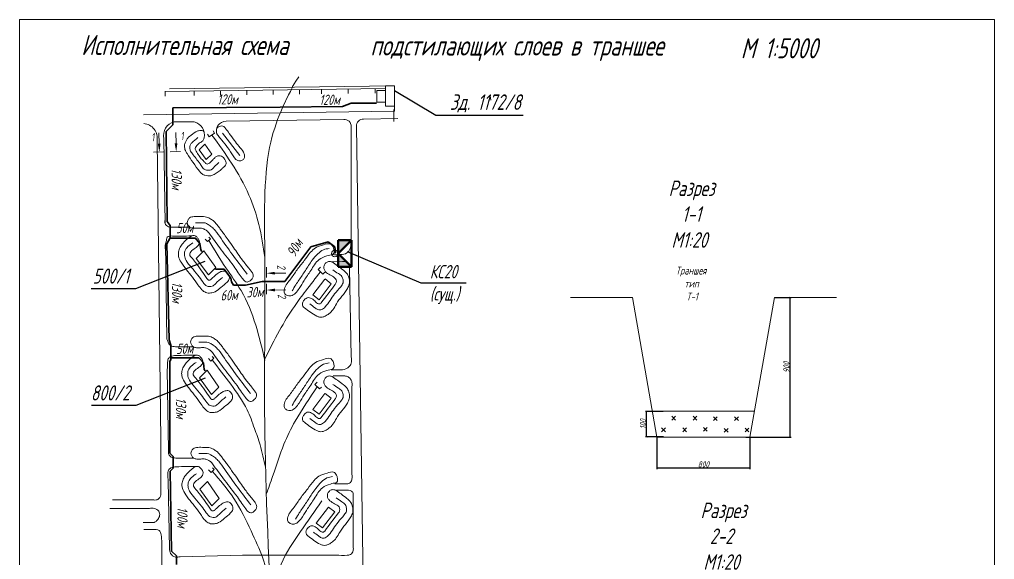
# Model space of a CAD drawing. Header units: millimetres. Extents: x 10081 to 14674, y 790 to 10644.
# Drawn here: x 13117 to 14086, y 5812 to 6348 of the extents above; entities that cross this region are included whole.
import ezdxf
from ezdxf import colors
from ezdxf.entities.mleader import LeaderData, LeaderLine
from ezdxf.enums import TextEntityAlignment as Align
from ezdxf.math import Vec2, Vec3

# ---------------------------------------------------------------- set-up
doc = ezdxf.new("R2010")
doc.units = ezdxf.units.MM
doc.layers.get('Defpoints').update_dxf_attribs({"color": 33})
for name, color, linetype, lineweight in [('Линия выноска', 137, 'Continuous', 20), ('Линия связи (Вновь)', 3, 'Continuous', 60), ('Размерная', 4, 'Continuous', 25), ('Рамка толстая', 7, 'Continuous', 60), ('Строительный', 251, 'Continuous', 13), ('ТаБлица', 253, 'Continuous', 25), ('текст', 7, 'Continuous', 25), ('Щиты пульты (Вновь)', 5, 'Continuous', 50), ('Элемент эл. схем', 7, 'Continuous', 35)]:
    doc.layers.add(name, color=color, linetype=linetype, lineweight=lineweight)
doc.layers.add('Текст.', color=51, linetype='Continuous')
doc.styles.add('Simplex', font='simplex.shx', dxfattribs={"width": 0.7, "oblique": 15})
doc.dimstyles.new('Simplex', dxfattribs={"dimtxt": 2.5, "dimasz": 2.5, "dimexe": 1.25, "dimexo": 0.625, "dimtad": 1, "dimtxsty": 'Simplex', "dimcen": 2.5, "dimclrt": 2, "dimadec": 0, "dimazin": 0, "dimtfac": 1, "dimtmove": 0, "dimatfit": 3, "dimfxl": 1, "dimarcsym": 0})

# ---------------------------------------------------------------- blocks, each defined once
blk = doc.blocks.new('_ArchTick')
at = {"color": 0, "linetype": 'ByBlock', "const_width": 0.15}
blk.add_lwpolyline([(-0.5, -0.5), (0.5, 0.5)], dxfattribs=at)
blk = doc.blocks.new('*D75')
at = {"layer": 'Defpoints', "color": 0, "lineweight": 40, "transparency": 16777216}
for p in [(13867.47, 6072.44), (13882.87, 6072.44), (13838.34, 5933.71)]:
    blk.add_point(p, dxfattribs=at)
at = {"layer": 'Размерная', "color": 0, "lineweight": -2, "transparency": 16777216}
for p, q in [((13868.09, 6072.44), (13884.12, 6072.44)), ((13882.87, 5933.71), (13882.87, 6072.44)), ((13838.96, 5933.71), (13884.12, 5933.71))]:
    blk.add_line(p, q, dxfattribs=at)
at = {"layer": 'Размерная', "color": 0, "lineweight": -2, "transparency": 16777216, "xscale": 1.5, "yscale": 1.5, "zscale": 1.5}
for p, rotation in [((13882.87, 6072.44), 90), ((13882.87, 5933.71), 270)]:
    blk.add_blockref('_ArchTick', p, dxfattribs=dict(at, rotation=rotation))
at = {"layer": 'Размерная', "color": 2, "lineweight": 20, "transparency": 16777216, "insert": (13879.24, 6003.08), "char_height": 2, "attachment_point": 5, "rotation": 90, "style": 'Simplex'}
blk.add_mtext('{\\H3x;\\C256;900}', dxfattribs=at)
blk = doc.blocks.new('*D76')
at = {"layer": 'Defpoints', "color": 0, "lineweight": 40, "transparency": 16777216}
for p in [(13750.63, 5933.84), (13843.03, 5933.84), (13843.03, 5903.09)]:
    blk.add_point(p, dxfattribs=at)
at = {"layer": 'Размерная', "color": 0, "lineweight": -2, "transparency": 16777216}
for p, q in [((13750.63, 5933.22), (13750.63, 5901.84)), ((13843.03, 5933.22), (13843.03, 5901.84)), ((13750.63, 5903.09), (13843.03, 5903.09))]:
    blk.add_line(p, q, dxfattribs=at)
at = {"layer": 'Размерная', "color": 0, "lineweight": -2, "transparency": 16777216, "xscale": 1.5, "yscale": 1.5, "zscale": 1.5, "rotation": 180}
blk.add_blockref('_ArchTick', (13750.63, 5903.09), dxfattribs=at)
at = {"layer": 'Размерная', "color": 0, "lineweight": -2, "transparency": 16777216, "xscale": 1.5, "yscale": 1.5, "zscale": 1.5}
blk.add_blockref('_ArchTick', (13843.03, 5903.09), dxfattribs=at)
at = {"layer": 'Размерная', "color": 2, "lineweight": 20, "transparency": 16777216, "insert": (13796.83, 5906.72), "char_height": 2, "attachment_point": 5, "style": 'Simplex'}
blk.add_mtext('{\\H3x;\\C256;800}', dxfattribs=at)
blk = doc.blocks.new('*D116')
at = {"layer": 'Defpoints', "color": 0, "lineweight": 40, "transparency": 16777216}
for p in [(13740.38, 5959.32), (13757.39, 5959.32), (13757.82, 5934.01)]:
    blk.add_point(p, dxfattribs=at)
at = {"layer": 'Размерная', "color": 0, "lineweight": -2, "transparency": 16777216}
for p, q in [((13756.77, 5959.32), (13739.13, 5959.32)), ((13740.38, 5934.01), (13740.38, 5959.32)), ((13757.2, 5934.01), (13739.13, 5934.01))]:
    blk.add_line(p, q, dxfattribs=at)
at = {"layer": 'Размерная', "color": 0, "lineweight": -2, "transparency": 16777216, "xscale": 1.5, "yscale": 1.5, "zscale": 1.5}
for p, rotation in [((13740.38, 5959.32), 90), ((13740.38, 5934.01), 270)]:
    blk.add_blockref('_ArchTick', p, dxfattribs=dict(at, rotation=rotation))
at = {"layer": 'Размерная', "color": 2, "lineweight": 20, "transparency": 16777216, "insert": (13736.75, 5946.67), "char_height": 2, "attachment_point": 5, "rotation": 90, "style": 'Simplex'}
blk.add_mtext('{\\H3x;\\C256;100}', dxfattribs=at)
blk = doc.blocks.new('_None')
blk = doc.blocks.new('A$C4BB167BF')
at = {"layer": 'Щиты пульты (Вновь)', "true_color": 0xc7c8ca}
h = blk.add_hatch(color=9, dxfattribs=at)
h.paths.add_polyline_path([(0, 3), (0, 0), (3, 3)])
h.paths.add_polyline_path([(6, 3), (3, 3), (6, 0)])
at = {"layer": 'Щиты пульты (Вновь)', "color": 252, "true_color": 0x939598}
for p, q in [((0, 3), (0, 0)), ((6, 3), (0, 3)), ((0, 0), (3, 3)), ((3, 3), (6, 0)), ((6, 0), (6, 3)), ((0, 0), (6, 0))]:
    blk.add_line(p, q, dxfattribs=at)

msp = doc.modelspace()

# ---------------------------------------------------------------- linework, layer by layer
at = {"color": 18, "lineweight": 20, "true_color": 0x000000}
for points in [[(13472.21675, 6278.02107), (13481.06144, 6278.02107), (13481.06144, 6266.35047), (13472.21675, 6266.35047)], [(13481.04324, 6282.62942), (13489.93205, 6282.62942), (13489.93205, 6262.26946), (13481.04324, 6262.26946)]]:
    msp.add_lwpolyline(points, close=True, dxfattribs=at)
at = {"layer": 'Линия связи (Вновь)', "color": 18, "lineweight": 35, "true_color": 0x000000}
for p, q in [((13269.83508, 6260.59202), (13376.37733, 6261.50984)), ((13269.84053, 6243.8181), (13269.83508, 6260.59202)), ((13376.37733, 6261.50984), (13438.39978, 6262.07523)), ((13438.39978, 6262.07523), (13446.99213, 6265.41284)), ((13446.99213, 6265.41284), (13472.13155, 6265.37896)), ((13263.19807, 6237.36445), (13269.84053, 6243.8181)), ((13264.17915, 6147.90565), (13263.19807, 6237.36445)), ((13266.8702, 6143.7892), (13264.17915, 6147.90565)), ((13266.8702, 6131.71193), (13266.8702, 6143.7892)), ((13263.5673, 6125.64437), (13266.8702, 6131.71193)), ((13265.9022, 6030.36576), (13263.5673, 6125.64437)), ((13267.68757, 6025.12051), (13265.9022, 6030.36576)), ((13267.60636, 6010.56949), (13267.68757, 6025.12051)), ((13266.73902, 6009.03577), (13267.60636, 6010.56949)), ((13266.73902, 5917.94408), (13266.73902, 6009.03577)), ((13270.12392, 5914.52007), (13266.73902, 5917.94408)), ((13270.12392, 5903.0028), (13270.12392, 5914.52007)), ((13266.98297, 5899.90594), (13270.12392, 5903.0028)), ((13268.25309, 5820.5973), (13266.98297, 5899.90594)), ((13273.46372, 5815.72426), (13268.25309, 5820.5973)), ((13273.46372, 5807.36221), (13273.46372, 5815.72426))]:
    msp.add_line(p, q, dxfattribs=at)
at = {"layer": 'Рамка толстая', "color": 18, "lineweight": 20, "true_color": 0x000000}
for p, q in [((13117.35056, 6348.47419), (14085.97556, 6348.47419)), ((13117.35056, 6348.47419), (13117.35056, 5015.34919)), ((14085.97556, 6348.47419), (14085.97556, 5015.34919))]:
    msp.add_line(p, q, dxfattribs=at)
at = {"layer": 'Строительный', "color": 18, "lineweight": 20, "true_color": 0x000000}
for p, q in [((13481.04324, 6279.92818), (13261.87303, 6276.8526)), ((13261.99677, 6276.85434), (13261.99677, 6272.44434)), ((13489.93205, 6282.62942), (13266.26198, 6279.6613)), ((13290.91412, 6277.26013), (13290.91412, 6272.85013)), ((13317.04559, 6277.62683), (13317.04559, 6273.21683)), ((13343.17706, 6277.99353), (13343.17706, 6273.58353)), ((13369.30853, 6278.36022), (13369.30853, 6273.95022)), ((13395.44, 6278.72692), (13395.44, 6274.31692)), ((13417.30937, 6279.03381), (13417.30937, 6274.62381)), ((13443.86207, 6279.40642), (13443.86207, 6274.99642)), ((13470.83943, 6279.78499), (13470.83943, 6275.37499)), ((13585.5315, 6268.30237), (13584.94453, 6272.67313)), ((13489.93205, 6257.57435), (13240.5585, 6253.7515)), ((13489.11621, 6247.31053), (13489.11621, 6259.08718)), ((13489.93205, 6262.26946), (13489.93205, 6257.57435)), ((13439.53546, 6249.2425), (13322.66447, 6247.5134)), ((13493.34501, 6250.01068), (13459.24329, 6249.44708)), ((13290.94164, 6246.88199), (13271.11164, 6246.88199)), ((13446.76753, 6126.8519), (13446.76753, 6242.24954)), ((13452.01121, 6242.45413), (13466.55232, 5262.15896)), ((13262.00735, 6145.98336), (13260.76728, 6230.12654)), ((13305.89822, 6231.88826), (13304.09311, 6234.46692)), ((13311.22781, 6235.61907), (13305.89822, 6231.88826)), ((13309.67316, 6237.83994), (13311.22781, 6235.61907)), ((13318.94076, 6235.64454), (13336.23375, 6213.38203)), ((13253.9665, 6227.86176), (13257.84147, 5931.14552)), ((13301.60205, 6224.70974), (13295.94349, 6219.05118)), ((13295.94349, 6219.05118), (13302.87777, 6209.41547)), ((13308.29736, 6214.83506), (13301.60205, 6224.70974)), ((13302.87777, 6209.41547), (13308.29736, 6214.83506)), ((13307.12012, 6130.82398), (13305.48332, 6132.46078)), ((13263.70197, 6030.99683), (13262.30547, 6125.75489)), ((13301.72205, 6130.43708), (13304.22764, 6127.93149)), ((13304.22764, 6127.93149), (13307.12012, 6130.82398)), ((13300.53232, 6118.86168), (13292.87027, 6111.19962)), ((13312.2547, 6102.16338), (13300.53232, 6118.86168)), ((13292.87027, 6111.19962), (13304.9703, 6094.87897)), ((13414.01995, 6100.15393), (13416.21819, 6102.40685)), ((13438.28705, 6108.14085), (13428.04196, 6107.66763)), ((13304.9703, 6094.87897), (13312.2547, 6102.16338)), ((13418.67629, 6095.61059), (13414.01995, 6100.15393)), ((13420.56952, 6097.55091), (13418.67629, 6095.61059)), ((13446.87468, 6013.50178), (13445.26538, 6101.03983)), ((13305.00666, 6011.74883), (13307.51224, 6009.24324)), ((13307.51224, 6009.24324), (13310.40473, 6012.13573)), ((13310.40473, 6012.13573), (13308.76793, 6013.77253)), ((13265.33095, 5920.46511), (13264.14596, 6000.8709)), ((13303.81693, 6000.17343), (13296.15487, 5992.51137)), ((13315.53931, 5983.47513), (13303.81693, 6000.17343)), ((13296.15487, 5992.51137), (13308.25491, 5976.19072)), ((13410.87732, 5986.11384), (13413.07556, 5988.36675)), ((13415.53366, 5981.5705), (13410.87732, 5986.11384)), ((13308.25491, 5976.19072), (13315.53931, 5983.47513)), ((13417.4269, 5983.51082), (13415.53366, 5981.5705)), ((13447.63898, 5896.74046), (13447.63898, 5984.10483)), ((13765.45776, 5954.39354), (13769.19977, 5950.65153)), ((13769.19977, 5954.39354), (13765.45776, 5950.65153)), ((13786.49222, 5954.39354), (13790.23423, 5950.65153)), ((13790.23423, 5954.39354), (13786.49222, 5950.65153)), ((13806.71266, 5953.83673), (13810.45467, 5950.09472)), ((13810.45467, 5953.83673), (13806.71266, 5950.09472)), ((13827.74712, 5953.83673), (13831.48913, 5950.09472)), ((13831.48913, 5953.83673), (13827.74712, 5950.09472)), ((13755.2544, 5942.89198), (13758.99641, 5939.14997)), ((13758.99641, 5942.89198), (13755.2544, 5939.14997)), ((13776.28886, 5942.89198), (13780.03087, 5939.14997)), ((13780.03087, 5942.89198), (13776.28886, 5939.14997)), ((13796.91878, 5943.29597), (13800.66079, 5939.55396)), ((13800.66079, 5943.29597), (13796.91878, 5939.55396)), ((13817.54376, 5942.33517), (13821.28577, 5938.59316)), ((13821.28577, 5942.33517), (13817.54376, 5938.59316)), ((13838.17368, 5942.73916), (13841.91569, 5938.99715)), ((13841.91569, 5942.73916), (13838.17368, 5938.99715)), ((13257.84147, 5931.14552), (13257.84147, 5884.80028)), ((13305.27878, 5901.1971), (13307.78436, 5898.69152)), ((13307.78436, 5898.69152), (13310.67685, 5901.58401)), ((13310.67685, 5901.58401), (13309.04005, 5903.22081)), ((13265.01545, 5890.32798), (13266.2796, 5823.13648)), ((13304.08905, 5889.62171), (13296.42699, 5881.95965)), ((13315.81143, 5872.92341), (13304.08905, 5889.62171)), ((13296.42699, 5881.95965), (13308.52703, 5865.639)), ((13249.64829, 5871.42028), (13209.74772, 5871.42028)), ((13308.52703, 5865.639), (13315.81143, 5872.92341)), ((13448.86885, 5824.54602), (13448.86885, 5874.18316)), ((13206.95541, 5862.97024), (13246.43301, 5862.97024)), ((13338.81985, 5816.42416), (13276.87349, 5814.88773)), ((13425.17299, 5816.42416), (13338.81985, 5816.42416))]:
    msp.add_line(p, q, dxfattribs=at)
for points in [[(13420.70593, 6090.65274), (13408.75323, 6074.95448), (13415.00868, 6070.19156), (13427.14373, 6086.12931), (13420.88828, 6090.89223)], [(13420.70593, 5976.91687), (13408.75323, 5961.2186), (13415.00868, 5956.45569), (13427.14373, 5972.39344), (13420.88828, 5977.15636)], [(13424.33453, 5864.29667), (13412.19947, 5848.35891), (13418.45492, 5843.59599), (13430.58998, 5859.53375), (13424.33453, 5864.29667)]]:
    msp.add_lwpolyline(points, dxfattribs=at)
for centre, radius, start, end in [((13440.19463, 6242.68805), 6.58751, 356.18317171, 95.74288416), ((13458.58411, 6242.89264), 6.58751, 84.25711584, 183.81682829), ((13239.6728, 6230.66008), 14.56504, 348.92312265, 85.86922356), ((13274.37281, 6233.29774), 13.97022, 103.49952732, 193.12034259), ((13287.3119, 6233.50604), 13.85969, 348.95296455, 74.81764387), ((13322.78949, 6237.62465), 9.88954, 90.72433398, 202.13249375)]:
    msp.add_arc(centre, radius, start, end, dxfattribs=at)
msp.add_open_spline([(13394.92456, 6291.62802), (13385.53751, 6277.44832), (13394.92456, 6291.62802), (13358.62517, 6225.84381), (13362.40717, 6092.96646), (13358.61955, 5920.78669), (13370.58123, 5722.73608), (13368.66707, 5528.90298), (13366.53432, 5394.96811), (13370.12085, 5308.00622), (13379.75467, 5257.32917), (13379.75467, 5257.32917), (13379.75467, 5257.32917), (13379.75467, 5257.32917), (13379.75467, 5257.32917), (13379.75467, 5257.32917), (13379.75467, 5257.32917), (13379.75467, 5257.32917), (13379.75467, 5257.32917)], degree=3, knots=[0, 0, 0, 0, 25.836333109, 49.871244762, 76.873917157, 116.334767859, 166.936096042, 211.721259242, 248.246118291, 257.850777941, 271.152471293, 282.284588503, 290.662390358, 305.749777897, 312.760031631, 324.633986925, 330.142951601, 332.123990533, 332.123990533, 332.123990533, 332.123990533], dxfattribs=at)
for points in [[(13300.91478, 6230.85032), (13299.42067, 6228.04983), (13295.93657, 6225.63095), (13294.51448, 6224.20886), (13292.71421, 6222.4086), (13291.87, 6220.54979), (13292.71421, 6217.83593), (13295.71719, 6213.19584), (13298.77116, 6209.37779), (13301.22067, 6206.92827), (13303.10932, 6205.03962), (13304.44022, 6205.03962), (13306.21181, 6205.95597), (13307.15609, 6206.90025), (13308.42517, 6208.16933), (13309.69418, 6209.43834), (13311.87821, 6211.62237), (13314.45515, 6212.95051), (13316.66413, 6212.95051), (13319.08529, 6211.97365), (13320.56108, 6210.49787), (13322.09698, 6208.07986), (13322.56651, 6206.36895), (13322.09698, 6203.77309), (13320.53281, 6202.20892), (13318.43733, 6200.11344), (13310.69477, 6194.55047), (13307.44687, 6193.31153), (13304.43518, 6193.31153), (13301.47204, 6193.77421), (13298.9467, 6195.09773), (13296.38122, 6197.66322), (13283.78537, 6215.42593), (13282.17937, 6218.24151), (13281.46914, 6220.75873), (13281.34303, 6224.30865), (13282.58161, 6227.44604), (13283.93365, 6230.01191), (13286.26961, 6232.34788), (13292.37182, 6236.81007), (13295.14702, 6238.01395), (13297.81268, 6238.3682), (13299.52893, 6238.01395), (13300.78462, 6236.75825)], [(13316.79842, 6230.54349), (13328.21828, 6215.04077), (13334.23661, 6208.37189), (13338.03252, 6208.37189), (13340.33397, 6210.07396), (13340.99153, 6213.00031), (13339.91552, 6216.76276), (13335.30897, 6222.54565), (13330.82379, 6228.37859), (13325.70975, 6235.34999), (13322.11788, 6240.29284), (13320.26572, 6242.145), (13318.14265, 6242.74142), (13316.19986, 6242.32337), (13314.01796, 6241.18867), (13312.89995, 6237.62465), (13313.95896, 6234.06706), (13316.79842, 6230.54349)], [(13294.57256, 6231.35401), (13288.60819, 6226.04615), (13286.84869, 6223.60916), (13286.45829, 6220.7327), (13287.28856, 6217.85625), (13289.80776, 6214.11982), (13293.68665, 6209.16592), (13297.73206, 6203.55755), (13300.7312, 6199.84213), (13304.05026, 6198.80341), (13306.60952, 6198.80341), (13311.20821, 6202.39898), (13315.24705, 6206.47396)], [(13308.56301, 6233.75367), (13328.12093, 6205.64431), (13345.277, 6174.10699), (13355.23799, 6144.88698), (13361.07106, 6111.97846)], [(13347.23082, 6098.88371), (13349.07286, 6096.05374), (13349.4548, 6093.84532), (13348.47482, 6090.93309), (13346.65123, 6089.1095), (13343.52749, 6087.7782), (13341.17663, 6088.67571), (13338.64214, 6091.67175), (13334.67727, 6097.03505), (13330.24831, 6103.60442), (13323.85486, 6111.89405), (13317.81366, 6119.86923), (13312.54482, 6127.13984), (13306.99623, 6134.41303), (13304.11231, 6138.1733), (13301.20005, 6140.06623), (13298.18238, 6141.22302), (13293.78542, 6141.22302), (13289.96089, 6141.22302), (13286.59323, 6142.16933), (13284.87135, 6144.35649), (13284.03163, 6146.92328), (13284.57279, 6148.96299), (13286.39305, 6151.4942), (13290.84911, 6152.77691), (13297.1776, 6152.77691), (13303.28386, 6152.23773), (13307.39174, 6150.32089), (13310.39271, 6148.21976), (13313.15949, 6145.1728), (13315.62421, 6142.06787), (13318.00864, 6138.74897), (13320.88985, 6135.04853), (13324.53362, 6129.74318), (13329.96368, 6122.14173), (13338.85283, 6109.47258), (13345.41784, 6101.20389), (13347.23082, 6098.88371)], [(13286.56515, 6142.18953), (13276.31616, 6142.18953), (13268.97283, 6142.18953), (13264.32399, 6143.18385), (13262.51445, 6144.99339), (13261.77422, 6146.80109), (13261.95246, 6149.70771)], [(13343.53874, 6095.61898), (13317.62827, 6130.92504), (13311.70379, 6138.97974), (13308.42328, 6142.26025), (13304.70221, 6144.88174), (13301.73976, 6146.39911), (13298.79546, 6146.67601), (13292.09744, 6146.67601)], [(13290.47798, 6133.90579), (13269.35893, 6133.4209), (13264.14122, 6132.34682), (13263.52743, 6130.05397), (13262.30547, 6125.75489), (13262.39644, 6119.58178)], [(13286.85049, 6132.76665), (13279.62218, 6126.17653), (13276.96079, 6122.23321), (13275.32676, 6117.59183), (13275.32676, 6113.48149), (13277.88971, 6107.4799), (13283.24884, 6099.97105), (13289.14784, 6092.5666), (13294.43943, 6085.09353), (13298.47987, 6080.09083), (13302.38873, 6077.37002), (13307.49054, 6076.88726), (13311.62368, 6078.10361), (13317.49741, 6082.39936), (13323.52774, 6087.65832), (13325.67649, 6090.96113), (13325.67649, 6093.39385), (13324.58714, 6095.79457), (13322.01882, 6098.36289), (13318.43037, 6098.36289), (13314.80986, 6096.71897), (13310.44467, 6093.06928), (13308.57376, 6091.35874), (13306.41686, 6089.75434), (13305.18573, 6089.75434), (13303.60347, 6091.3366), (13298.28669, 6098.92602), (13292.35389, 6107.03226), (13287.91957, 6112.29852), (13286.6423, 6114.12389), (13286.6423, 6115.63367), (13287.71796, 6117.88201), (13291.99215, 6121.49381), (13294.96093, 6124.09116), (13295.95802, 6126.03364), (13295.95802, 6129.02751), (13294.2879, 6131.44316), (13292.3971, 6133.33396), (13289.4963, 6133.84761), (13287.47721, 6133.1254), (13286.85049, 6132.76665)], [(13289.59327, 6126.63036), (13284.70333, 6122.9421), (13281.65863, 6118.57312), (13281.23765, 6114.10838), (13282.79236, 6109.14528), (13288.02915, 6102.43082), (13294.56382, 6094.44544), (13299.38977, 6087.9043), (13301.65478, 6084.98733), (13303.66653, 6083.68983), (13306.28947, 6083.25732), (13308.836, 6083.58806), (13312.0487, 6086.13411), (13319.05658, 6092.29648)], [(13305.39792, 6129.10177), (13322.34628, 6101.88908), (13337.47876, 6079.21185), (13352.03904, 6044.91602), (13361.11852, 6009.84189)], [(13428.28863, 6114.99818), (13422.73377, 6113.76166), (13414.91548, 6109.97455), (13406.72872, 6099.1709), (13400.16755, 6089.35831), (13395.07384, 6081.33256), (13386.89809, 6074.0465), (13382.70629, 6074.68631), (13380.54931, 6076.84329), (13380.54931, 6081.08941), (13386.69858, 6090.73206), (13393.13173, 6099.85621), (13400.23765, 6109.11728), (13406.61032, 6117.38249), (13411.30655, 6121.59079), (13419.39908, 6124.67351), (13425.97789, 6125.54598), (13428.82931, 6122.69456), (13429.70395, 6119.49687), (13429.70395, 6116.4723), (13428.28863, 6114.99818)], [(13446.76753, 6126.8519), (13445.92, 6120.91907), (13442.49851, 6116.65005), (13436.21629, 6114.99818), (13428.28863, 6114.99818)], [(13425.00554, 6121.11827), (13419.35777, 6119.7862), (13413.63986, 6115.61168), (13408.22565, 6109.44971), (13404.487, 6104.05109), (13398.18483, 6094.32961), (13391.89819, 6085.11729), (13388.17842, 6078.89004)], [(13428.04196, 6107.66763), (13424.37239, 6108.14085), (13421.73652, 6106.6906), (13419.99213, 6103.90329), (13419.99213, 6100.37557), (13421.38467, 6097.99062), (13430.43615, 6091.92888), (13431.96959, 6089.88522), (13431.96959, 6087.16826), (13430.60982, 6084.83447), (13417.08545, 6067.09747), (13416.08144, 6066.09346), (13414.45121, 6066.09346), (13410.63537, 6068.92553), (13406.44415, 6071.84751), (13404.44518, 6072.30838), (13402.01567, 6071.54027), (13399.48685, 6069.01145), (13398.47082, 6066.15525), (13398.99361, 6063.69732), (13400.40759, 6062.28333), (13412.71612, 6053.93823), (13415.4787, 6052.91425), (13418.17366, 6052.91425), (13421.12732, 6053.92659), (13424.79246, 6056.33899), (13428.65444, 6060.20098), (13432.13968, 6066.09281), (13443.10871, 6081.24904), (13444.91204, 6085.64272), (13444.81298, 6091.03096), (13443.05575, 6095.56334), (13439.09553, 6099.52357), (13433.39247, 6103.87043), (13428.04196, 6107.66763)], [(13445.26538, 6101.03983), (13444.4832, 6104.60994), (13442.06368, 6107.51193), (13438.28705, 6108.14085)], [(13360.87119, 6010.90237), (13375.6598, 6039.57871), (13390.41081, 6063.59365), (13401.72379, 6078.97832), (13416.34812, 6097.88226)], [(13428.54459, 6099.87764), (13434.19666, 6096.08015), (13437.46889, 6093.37236), (13438.75797, 6089.87207), (13438.75797, 6086.81821), (13436.54521, 6083.15281), (13430.3623, 6075.90514), (13421.11982, 6063.14663), (13417.5098, 6060.36894), (13413.77806, 6060.36894), (13410.83061, 6062.24264), (13405.83941, 6065.97086)], [(13289.84975, 6023.50127), (13279.60077, 6023.50127), (13272.25743, 6023.50127), (13267.6086, 6024.4956), (13265.79905, 6026.30514), (13265.05883, 6028.11284), (13263.70197, 6030.99683)], [(13350.51543, 5980.19546), (13352.35746, 5977.36549), (13352.73941, 5975.15707), (13351.75942, 5972.24484), (13349.93584, 5970.42125), (13346.8121, 5969.08995), (13344.46124, 5969.98746), (13341.92675, 5972.9835), (13337.96187, 5978.3468), (13333.53291, 5984.91617), (13327.13947, 5993.2058), (13321.09826, 6001.18098), (13315.82942, 6008.45158), (13310.28084, 6015.72477), (13307.39691, 6019.48505), (13304.48466, 6021.37797), (13301.46699, 6022.53477), (13297.07002, 6022.53477), (13293.24549, 6022.53477), (13289.87784, 6023.48108), (13288.15596, 6025.66824), (13287.31624, 6028.23503), (13287.85739, 6030.27474), (13289.67766, 6032.80595), (13294.13371, 6034.08866), (13300.46221, 6034.08866), (13306.56847, 6033.54948), (13310.67635, 6031.63264), (13313.67731, 6029.53151), (13316.4441, 6026.48455), (13318.90881, 6023.37962), (13321.29324, 6020.06072), (13324.17445, 6016.36028), (13327.81823, 6011.05493), (13333.24829, 6003.45347), (13342.13744, 5990.78433), (13348.70244, 5982.51564), (13350.51543, 5980.19546)], [(13346.82335, 5976.93073), (13320.91287, 6012.23679), (13314.9884, 6020.29148), (13311.70789, 6023.57199), (13307.98681, 6026.19349), (13305.02436, 6027.71086), (13302.08007, 6027.98776), (13295.38204, 6027.98776)], [(13293.76259, 6015.21754), (13272.64354, 6014.73265), (13267.42583, 6013.65857), (13265.13298, 6011.36572), (13264.46397, 6007.05004), (13264.14596, 6000.8709)], [(13290.1351, 6014.0784), (13282.90679, 6007.48828), (13280.2454, 6003.54496), (13278.61137, 5998.90358), (13278.61137, 5994.79324), (13281.17431, 5988.79165), (13286.53345, 5981.2828), (13292.43244, 5973.87835), (13297.72403, 5966.40528), (13301.76448, 5961.40258), (13305.67334, 5958.68177), (13310.77515, 5958.19901), (13314.90828, 5959.41536), (13320.78202, 5963.7111), (13326.81234, 5968.97007), (13328.9611, 5972.27288), (13328.9611, 5974.7056), (13327.87175, 5977.10632), (13325.30342, 5979.67464), (13321.71497, 5979.67464), (13318.09447, 5978.03072), (13313.72928, 5974.38103), (13311.85837, 5972.67049), (13309.70147, 5971.06609), (13308.47033, 5971.06609), (13306.88807, 5972.64835), (13301.57129, 5980.23777), (13295.63849, 5988.34401), (13291.20418, 5993.61026), (13289.9269, 5995.43564), (13289.9269, 5996.94542), (13291.00257, 5999.19376), (13295.27676, 6002.80556), (13298.24553, 6005.40291), (13299.24262, 6007.34539), (13299.24262, 6010.33926), (13297.5725, 6012.75491), (13295.68171, 6014.64571), (13292.78091, 6015.15935), (13290.76181, 6014.43715), (13290.1351, 6014.0784)], [(13292.87788, 6007.94211), (13287.98793, 6004.25385), (13284.94324, 5999.88487), (13284.52225, 5995.42013), (13286.07696, 5990.45703), (13291.31376, 5983.74257), (13297.84842, 5975.75719), (13302.67438, 5969.21605), (13304.93939, 5966.29908), (13306.95114, 5965.00157), (13309.57407, 5964.56907), (13312.1206, 5964.89981), (13315.3333, 5967.44586), (13322.34118, 5973.60823)], [(13308.68252, 6010.41352), (13327.24583, 5986.16137), (13343.439, 5960.91155), (13350.81673, 5942.36579), (13356.30178, 5926.12018), (13361.75547, 5903.7448)], [(13428.28863, 6001.26231), (13422.73377, 6000.02579), (13414.91548, 5996.23868), (13406.72872, 5985.43503), (13400.16755, 5975.62244), (13395.07384, 5967.59669), (13386.89809, 5960.31063), (13382.70629, 5960.95044), (13380.54931, 5963.10742), (13380.54931, 5967.35354), (13386.69858, 5976.99619), (13393.13173, 5986.12034), (13400.23765, 5995.38141), (13406.61032, 6003.64662), (13411.30655, 6007.85492), (13419.39908, 6010.93764), (13425.97789, 6011.81011), (13428.82931, 6008.95869), (13429.70395, 6005.76099), (13429.70395, 6002.73643), (13428.28863, 6001.26231)], [(13425.00554, 6007.3824), (13419.35777, 6006.05033), (13413.63986, 6001.8758), (13408.22565, 5995.71384), (13404.487, 5990.31522), (13398.18483, 5980.59374), (13391.89819, 5971.38142), (13388.17842, 5965.15417)], [(13446.87468, 6013.50178), (13446.87468, 6007.09795), (13444.13751, 6003.08841), (13441.54979, 6001.41619), (13434.77304, 6000.66463), (13426.8159, 6000.66463)], [(13428.04196, 5993.93175), (13424.37239, 5994.40498), (13421.73652, 5992.95473), (13419.99213, 5990.16742), (13419.99213, 5986.63969), (13421.38467, 5984.25475), (13430.43615, 5978.19301), (13431.96959, 5976.14934), (13431.96959, 5973.43238), (13430.60982, 5971.0986), (13417.08545, 5953.3616), (13416.08144, 5952.35759), (13414.45121, 5952.35759), (13410.63537, 5955.18965), (13406.44415, 5958.11164), (13404.44518, 5958.5725), (13402.01567, 5957.8044), (13399.48685, 5955.27557), (13398.47082, 5952.41937), (13398.99361, 5949.96145), (13400.40759, 5948.54746), (13412.71612, 5940.20236), (13415.4787, 5939.17838), (13418.17366, 5939.17838), (13421.12732, 5940.19072), (13424.79246, 5942.60312), (13428.65444, 5946.46511), (13432.13968, 5952.35694), (13443.10871, 5967.51317), (13444.91204, 5971.90685), (13444.81298, 5977.29509), (13443.05575, 5981.82747), (13439.09553, 5985.78769), (13433.39247, 5990.13456), (13428.04196, 5993.93175)], [(13428.54459, 5986.14177), (13434.19666, 5982.34428), (13437.46889, 5979.63649), (13438.75797, 5976.13619), (13438.75797, 5973.08234), (13436.54521, 5969.41694), (13430.3623, 5962.16927), (13421.11982, 5949.41076), (13417.5098, 5946.63307), (13413.77806, 5946.63307), (13410.83061, 5948.50677), (13405.83941, 5952.23498)], [(13447.63898, 5984.10483), (13447.63898, 5987.99197), (13446.34143, 5991.17858), (13443.99371, 5993.5263), (13440.42611, 5994.48107), (13437.1785, 5994.48107), (13429.11742, 5994.48107)], [(13413.20549, 5983.84217), (13391.22585, 5949.56744), (13380.08259, 5926.63859), (13368.84624, 5894.78887), (13362.55057, 5877.00131)], [(13290.12187, 5912.94955), (13279.87289, 5912.94955), (13272.52956, 5912.94955), (13267.88072, 5913.94387), (13266.07118, 5915.75342), (13265.33095, 5917.56112), (13265.33095, 5920.46511)], [(13350.78755, 5869.64374), (13352.62958, 5866.81377), (13353.01153, 5864.60535), (13352.03154, 5861.69311), (13350.20796, 5859.86953), (13347.08422, 5858.53823), (13344.73336, 5859.43574), (13342.19887, 5862.43177), (13338.23399, 5867.79507), (13333.80503, 5874.36445), (13327.41159, 5882.65407), (13321.37038, 5890.62926), (13316.10155, 5897.89986), (13310.55296, 5905.17305), (13307.66903, 5908.93332), (13304.75678, 5910.82625), (13301.73911, 5911.98304), (13297.34214, 5911.98304), (13293.51762, 5911.98304), (13290.14996, 5912.92935), (13288.42808, 5915.11652), (13287.58836, 5917.68331), (13288.12951, 5919.72302), (13289.94978, 5922.25423), (13294.40583, 5923.53694), (13300.73433, 5923.53694), (13306.84059, 5922.99776), (13310.94847, 5921.08092), (13313.94943, 5918.97979), (13316.71622, 5915.93283), (13319.18093, 5912.82789), (13321.56536, 5909.50899), (13324.44657, 5905.80855), (13328.09035, 5900.50321), (13333.52041, 5892.90175), (13342.40956, 5880.23261), (13348.97456, 5871.96392), (13350.78755, 5869.64374)], [(13347.09547, 5866.37901), (13321.18499, 5901.68506), (13315.26052, 5909.73976), (13311.98001, 5913.02027), (13308.25893, 5915.64176), (13305.29649, 5917.15914), (13302.35219, 5917.43604), (13295.65416, 5917.43604)], [(13294.03471, 5904.66582), (13272.91566, 5904.18093), (13267.69795, 5903.10684), (13265.4051, 5900.81399), (13264.73609, 5896.49832), (13265.01545, 5890.32798)], [(13290.40722, 5903.52668), (13283.17891, 5896.93656), (13280.51752, 5892.99324), (13278.88349, 5888.35186), (13278.88349, 5884.24152), (13281.44643, 5878.23992), (13286.80557, 5870.73108), (13292.70456, 5863.32663), (13297.99615, 5855.85356), (13302.0366, 5850.85086), (13305.94546, 5848.13004), (13311.04727, 5847.64728), (13315.1804, 5848.86364), (13321.05414, 5853.15938), (13327.08446, 5858.41835), (13329.23322, 5861.72115), (13329.23322, 5864.15387), (13328.14387, 5866.55459), (13325.57555, 5869.12292), (13321.98709, 5869.12292), (13318.36659, 5867.47899), (13314.0014, 5863.8293), (13312.13049, 5862.11877), (13309.97359, 5860.51436), (13308.74245, 5860.51436), (13307.16019, 5862.09663), (13301.84341, 5869.68604), (13295.91061, 5877.79229), (13291.4763, 5883.05854), (13290.19902, 5884.88392), (13290.19902, 5886.3937), (13291.27469, 5888.64203), (13295.54888, 5892.25384), (13298.51765, 5894.85118), (13299.51474, 5896.79367), (13299.51474, 5899.78753), (13297.84462, 5902.20319), (13295.95383, 5904.09399), (13293.05303, 5904.60763), (13291.03393, 5903.88542), (13290.40722, 5903.52668)], [(13308.8825, 5899.94506), (13330.34089, 5872.82458), (13347.40419, 5840.53829), (13359.04966, 5813.58933), (13365.95397, 5787.50201)], [(13431.73487, 5888.40262), (13426.18002, 5887.16609), (13418.36172, 5883.37899), (13410.17496, 5872.57533), (13403.61379, 5862.76275), (13398.52009, 5854.737), (13390.34434, 5847.45094), (13386.15253, 5848.09075), (13383.99555, 5850.24773), (13383.99555, 5854.49385), (13390.14483, 5864.1365), (13396.57798, 5873.26065), (13403.68389, 5882.52172), (13410.05656, 5890.78693), (13414.75279, 5894.99522), (13422.84532, 5898.07795), (13429.42413, 5898.95042), (13432.27555, 5896.099), (13433.1502, 5892.9013), (13433.1502, 5889.87674), (13431.73487, 5888.40262)], [(13293.15, 5897.39039), (13288.26005, 5893.70212), (13285.21536, 5889.33315), (13284.79437, 5884.86841), (13286.34909, 5879.90531), (13291.58588, 5873.19085), (13298.12054, 5865.20547), (13302.9465, 5858.66433), (13305.21151, 5855.74735), (13307.22326, 5854.44985), (13309.8462, 5854.01735), (13312.39272, 5854.34809), (13315.60542, 5856.89414), (13322.6133, 5863.05651)], [(13428.45178, 5894.52271), (13422.80401, 5893.19064), (13417.0861, 5889.01611), (13411.67189, 5882.85415), (13407.93324, 5877.45552), (13401.63107, 5867.73405), (13395.34443, 5858.52173), (13391.62466, 5852.29448)], [(13447.63898, 5896.74046), (13447.63898, 5892.18693), (13446.03196, 5888.65294), (13442.49462, 5887.28261), (13437.65783, 5887.28261), (13430.70672, 5887.28261)], [(13257.84147, 5884.80028), (13257.84147, 5879.25178), (13256.80067, 5873.75731), (13254.01535, 5871.55553), (13249.64829, 5871.42028)], [(13431.48821, 5881.07206), (13427.81863, 5881.54529), (13425.18277, 5880.09504), (13423.43837, 5877.30773), (13423.43837, 5873.78), (13424.83091, 5871.39506), (13433.88239, 5865.33332), (13435.41583, 5863.28965), (13435.41583, 5860.57269), (13434.05606, 5858.2389), (13420.5317, 5840.50191), (13419.52769, 5839.4979), (13417.89745, 5839.4979), (13414.08161, 5842.32996), (13409.89039, 5845.25195), (13407.89142, 5845.71281), (13405.46191, 5844.94471), (13402.93309, 5842.41588), (13401.91706, 5839.55968), (13402.43985, 5837.10175), (13403.85383, 5835.68777), (13416.16236, 5827.34267), (13418.92495, 5826.31869), (13421.6199, 5826.31869), (13424.57357, 5827.33103), (13428.2387, 5829.74343), (13432.10069, 5833.60542), (13435.58592, 5839.49725), (13446.55496, 5854.65348), (13448.35828, 5859.04716), (13448.25922, 5864.4354), (13446.50199, 5868.96778), (13442.54177, 5872.928), (13436.83871, 5877.27487), (13431.48821, 5881.07206)], [(13448.86885, 5874.18316), (13448.86885, 5876.44859), (13448.38798, 5878.93305), (13445.78067, 5880.63925), (13439.95002, 5881.08981), (13432.7631, 5881.08981)], [(13417.55438, 5870.39335), (13396.45063, 5839.93899), (13377.22278, 5807.61051), (13366.52013, 5772.52585)], [(13431.99084, 5873.28208), (13437.6429, 5869.48458), (13440.91514, 5866.7768), (13442.20421, 5863.2765), (13442.20421, 5860.22265), (13439.99145, 5856.55725), (13433.80854, 5849.30958), (13424.56607, 5836.55107), (13420.95605, 5833.77338), (13417.2243, 5833.77338), (13414.27685, 5835.64708), (13409.28565, 5839.37529)], [(13246.43301, 5862.97024), (13251.29968, 5862.97024), (13255.72462, 5860.21329), (13256.53841, 5855.83135), (13254.75826, 5852.02035), (13252.26187, 5849.52395), (13247.074, 5848.91443), (13240.09806, 5848.91443)], [(13240.75931, 5841.94603), (13249.14855, 5841.94603), (13256.14705, 5841.04963), (13258.08218, 5836.68841), (13258.67346, 5828.66393)], [(13258.67346, 5828.66393), (13260.38334, 5775.73687), (13259.91514, 5770.57609), (13257.84672, 5768.50767), (13254.0317, 5767.44742), (13247.72669, 5767.44742)], [(13266.2796, 5823.13648), (13267.42761, 5818.30554), (13272.3027, 5814.63687), (13276.87349, 5814.88773)], [(13448.86885, 5824.54602), (13448.86885, 5821.05974), (13446.0818, 5817.09491), (13442.83705, 5816.42416), (13431.96698, 5816.42416), (13425.17299, 5816.42416)]]:
    msp.add_spline(points, degree=3, dxfattribs=at)
at = {"layer": 'Текст.', "color": 18, "lineweight": 35, "true_color": 0x000000}
for p, q in [((13267.23805, 6131.48306), (13291.82264, 6131.48306)), ((13292.02068, 6131.51152), (13296.60406, 6126.0171)), ((13296.60406, 6126.0171), (13297.52071, 6119.60693)), ((13380.99871, 6088.25487), (13406.94042, 6122.63236)), ((13406.94042, 6122.63236), (13424.03277, 6127.71847)), ((13424.03277, 6127.71847), (13430.76065, 6122.63236)), ((13430.76065, 6122.63236), (13431.18053, 6116.61217)), ((13297.52071, 6119.60693), (13298.5902, 6118.0807)), ((13431.18053, 6116.61217), (13430.2139, 6116.61472)), ((13311.89947, 6101.02195), (13312.56987, 6100.46387)), ((13312.56987, 6100.46387), (13320.72633, 6100.68712)), ((13320.72633, 6100.68712), (13327.3606, 6091.63196)), ((13327.3606, 6091.63196), (13327.92401, 6087.91717)), ((13327.92401, 6087.80458), (13329.95235, 6084.76521)), ((13329.95235, 6084.76521), (13341.78429, 6084.76521)), ((13341.78429, 6084.76521), (13358.46165, 6088.36743)), ((13358.46165, 6088.36743), (13380.99871, 6088.25487)), ((13267.4697, 6012.46101), (13295.44111, 6012.46101)), ((13295.44111, 6012.46101), (13300.25841, 6007.49343)), ((13300.25841, 6007.49343), (13300.7246, 6000.8182)), ((13300.7246, 6000.8182), (13301.81235, 5999.42107))]:
    msp.add_line(p, q, dxfattribs=at)
at = {"layer": 'Щиты пульты (Вновь)', "color": 18, "lineweight": 20, "true_color": 0x000000}
msp.add_circle((13430.56487, 6116.15234), 3.3075, dxfattribs=at)
at = {"layer": 'Элемент эл. схем', "color": 18, "lineweight": 20, "true_color": 0x000000}
for p, q in [((13255.93319, 6235.84597), (13256.14514, 6225.08054)), ((13272.65323, 6236.17515), (13272.86517, 6225.40972)), ((13250.31042, 6216.71407), (13260.43173, 6216.91334)), ((13267.03045, 6217.04325), (13277.15176, 6217.24251)), ((13362.75515, 6102.5449), (13362.77016, 6092.42164)), ((13381.78154, 6096.57483), (13371.01404, 6096.55887)), ((13362.77995, 6085.82164), (13362.79496, 6075.69838)), ((13381.80634, 6079.85158), (13371.03884, 6079.83561)), ((13664.5896, 6072.44232), (13726.1896, 6072.44232)), ((13750.62852, 5933.84232), (13726.1896, 6072.44232)), ((13843.02852, 5933.84232), (13867.46744, 6072.44232)), ((13929.06744, 6072.44232), (13867.46744, 6072.44232)), ((13746.23432, 5959.62852), (13847.636, 5959.53191)), ((13750.62852, 5933.84232), (13843.02852, 5933.84232))]:
    msp.add_line(p, q, dxfattribs=at)
for points in [[(13254.77041, 6225.05348), (13257.51987, 6225.10761), (13256.30753, 6216.83214)], [(13271.49044, 6225.38266), (13274.2399, 6225.43679), (13273.02756, 6217.16132)], [(13371.012, 6097.93386), (13371.01608, 6095.18387), (13362.76405, 6096.54663)], [(13371.0368, 6081.21061), (13371.04088, 6078.46061), (13362.78885, 6079.82338)]]:
    msp.add_solid(points, dxfattribs=at)

# ---------------------------------------------------------------- block references
at = {"color": 18, "lineweight": 20, "true_color": 0x000000, "xscale": 4.41, "yscale": 4.41, "zscale": 4.41, "rotation": 90}
msp.add_blockref('A$C4BB167BF', (13447.10224, 6102.92254), dxfattribs=at)

# ---------------------------------------------------------------- texts
at = {"layer": 'ТаБлица', "color": 18, "lineweight": 20, "true_color": 0x000000, "char_height": 10.164, "width": 275.88, "attachment_point": 5, "style": 'Simplex'}
for insert in [(13323.97794, 6269.15994), (13425.39872, 6268.75787)]:
    msp.add_mtext('120м', dxfattribs=dict(at, insert=insert))
for s, insert, rotation in [('130м', (13273.54553, 6190.17836), 270), ('50м', (13281.36053, 6141.48532), 1.56105888), ('90м', (13390.75176, 6121.68592), 59.39266587), ('130м', (13273.90222, 6077.66558), 270), ('60м', (13325.53516, 6074.6967), 1.56105888), ('30м', (13351.23209, 6077.69919), 1.56105888), ('50м', (13281.3763, 6021.48218), 1.56105888), ('130м', (13277.87198, 5962.62567), 270), ('100м', (13279.2699, 5854.1878), 270)]:
    msp.add_mtext(s, dxfattribs=dict(at, insert=insert, rotation=rotation))
at = {"layer": 'текст', "color": 18, "lineweight": 20, "true_color": 0x000000, "style": 'Simplex', "oblique": 15, "width": 0.7}
for s, p in [('Исполнительная схема', (13281.62025, 6313.1977)), ('подстилающих слоев в траншее', (13611.64341, 6312.70728)), ('М 1:5000', (13872.01311, 6309.91781))]:
    msp.add_text(s, height=20, dxfattribs=at).set_placement(p, align=Align.CENTER)
at = {"layer": 'текст', "color": 18, "lineweight": 20, "true_color": 0x000000, "char_height": 11.55, "attachment_point": 5, "style": 'Simplex'}
for s, insert, rotation in [('{\\H0.7x;1}', (13249.55962, 6231.41775), 8.55286586), ('{\\H0.7x;1}', (13278.54484, 6232.51349), 8.55286586), ('{\\H0.7x;2}', (13377.47006, 6103.02795), 277.50996044), ('{\\H0.7x;2}', (13378.03806, 6074.02759), 277.50996044)]:
    msp.add_mtext_dynamic_manual_height_columns(s, width=8.7102084, gutter_width=15, heights=[0], dxfattribs=dict(at, insert=insert, rotation=rotation))
at = {"layer": 'текст', "color": 18, "lineweight": 20, "true_color": 0x000000, "attachment_point": 1, "style": 'Simplex'}
for s, width, insert, char_height in [('\\pi6.9573;Разрез \\P\\pi20.092;1-1\\P\\pi9.7045;М1:20', 65.8694283, (13755.2963, 6188.5747), 15.4), ('\\pi-3.6664;Траншея\\P\\pi4.951;тип \\P\\pi6.8981;Т-1', 25.8694283, (13772.99809, 6102.92786), 7.7), ('\\pi16.957;Разрез \\P\\pi26.121;2-2\\P\\pi19.704;М1:20', 85.8694283, (13777.04884, 5868.71722), 15.4)]:
    msp.add_mtext_dynamic_manual_height_columns(s, width=width, gutter_width=12.5, heights=[0], dxfattribs=dict(at, insert=insert, char_height=char_height))

# ---------------------------------------------------------------- dimensions: what is measured, and where the dimension line sits
at = {"layer": 'Размерная', "color": 18, "lineweight": 20, "true_color": 0x000000}
for base, p1, p2, text, picture, middle in [((13882.86744, 6072.44232), (13838.33979, 5933.70956), (13867.46744, 6072.44232), '{\\H3x;\\C256;900}', '*D75', (13879.24244, 6003.07594)), ((13740.37925, 5959.32081), (13757.82425, 5934.01218), (13757.39184, 5959.32081), '{\\H3x;\\C256;100}', '*D116', (13736.75425, 5946.66649))]:
    dim = msp.add_linear_dim(base=base, p1=p1, p2=p2, angle=90, text=text, dimstyle='Simplex', override={"dimtxt": 2, "dimasz": 1.5, "dimlfac": 20, "dimrnd": 1, "dimtxsty": 'Simplex', "dimblk1": 'ArchTick', "dimblk2": 'ArchTick', "dimsah": 1}, dxfattribs=at)
    dim.commit()
    dim.dimension.update_dxf_attribs({"geometry": picture, "text_midpoint": middle})
dim = msp.add_linear_dim(base=(13843.02852, 5903.09493), p1=(13750.62852, 5933.84232), p2=(13843.02852, 5933.84232), text='{\\H3x;\\C256;800}', dimstyle='Simplex', override={"dimtxt": 2, "dimasz": 1.5, "dimlfac": 20, "dimrnd": 1, "dimtxsty": 'Simplex', "dimblk1": 'ArchTick', "dimblk2": 'ArchTick', "dimsah": 1}, dxfattribs=at)
dim.commit()
dim.dimension.update_dxf_attribs({"geometry": '*D76', "text_midpoint": (13796.82852, 5906.71993)})

# ---------------------------------------------------------------- leaders
at = {"layer": 'Линия выноска', "color": 18, "lineweight": 20, "true_color": 0x000000}
ml = msp.add_multileader_mtext('Standard', dxfattribs=at)
ml.set_content('\\pxsm0.75;{\\C256;\\c0;Зд. 1172/8}', color=2, style='Simplex')
ml.set_leader_properties()
ml.set_arrow_properties(name='NONE')
ml.build(insert=Vec2(0, 0))
ml.multileader.update_dxf_attribs({"text_left_attachment_type": 6, "text_right_attachment_type": 6, "dogleg_length": 8.32248, "arrow_head_size": 17.64})
ctx = ml.context
ctx.base_point, ctx.char_height, ctx.arrow_head_size, ctx.landing_gap_size, ctx.plane_origin = Vec3(13536.04631, 6253.56761), 15.435, 17.64, 8.82, Vec3(13603.22482, 6281.36745)
ctx.left_attachment, ctx.right_attachment = 6, 6
notes = []
notes.append((ctx, [(0, (1, 1, 0), (13530.9407, 6253.56761), (1, 0), 5.10561, [(0, [(13489.93205, 6278.11474)], 0, [])])]))
ctx.mtext.insert, ctx.mtext.flow_direction = Vec3(13544.86631, 6274.14761), 5
ml = msp.add_multileader_mtext('Standard', dxfattribs=at)
ml.set_content('{\\C256;\\c0;КС20 ^J(сущ.)}', color=2, style='Simplex')
ml.set_leader_properties()
ml.set_arrow_properties(name='NONE')
ml.build(insert=Vec2(0, 0))
ml.multileader.update_dxf_attribs({"text_left_attachment_type": 6, "text_right_attachment_type": 6, "dogleg_length": 0, "arrow_head_size": 17.64})
ctx = ml.context
ctx.base_point, ctx.char_height, ctx.arrow_head_size, ctx.landing_gap_size, ctx.plane_origin = Vec3(13516.20931, 6087.02767), 13.23, 17.64, 8.82, Vec3(13650.49978, 5953.5375)
ctx.left_attachment, ctx.right_attachment = 6, 6
notes.append((ctx, [(0, (1, 1, 0), (13516.20931, 6087.02767), (1, 0), 0, [(0, [(13442.86972, 6118.20676)], 0, [])])]))
ctx.mtext.insert, ctx.mtext.flow_direction = Vec3(13525.02931, 6104.66767), 5
ml = msp.add_multileader_mtext('Standard', dxfattribs=at)
ml.set_content('{\\C256;\\c0;500/1}', color=2, style='Simplex')
ml.set_leader_properties()
ml.set_arrow_properties(name='NONE')
ml.build(insert=Vec2(0, 0))
ml.multileader.update_dxf_attribs({"text_left_attachment_type": 6, "text_right_attachment_type": 6, "dogleg_length": 0, "arrow_head_size": 12.32})
ctx = ml.context
ctx.base_point, ctx.char_height, ctx.arrow_head_size, ctx.landing_gap_size, ctx.plane_origin = Vec3(13173.42282, 6081.15702), 15, 12.32, 6.16, Vec3(12969.33368, 5968.57609)
ctx.left_attachment, ctx.right_attachment, ctx.text_align_type = 6, 6, 2
notes.append((ctx, [(1, (1, 1, 0), (13232.49649, 6081.15702), (-1, 0), 0, [(0, [(13301.30829, 6108.13183)], 0, [])])]))
ctx.mtext.insert, ctx.mtext.alignment, ctx.mtext.flow_direction = Vec3(13226.33649, 6101.15702), 3, 5
ml = msp.add_multileader_mtext('Standard', dxfattribs=at)
ml.set_content('{\\C256;\\c0;800/2}', color=2, style='Simplex')
ml.set_leader_properties()
ml.set_arrow_properties(name='NONE')
ml.build(insert=Vec2(0, 0))
ml.multileader.update_dxf_attribs({"text_left_attachment_type": 6, "text_right_attachment_type": 6, "dogleg_length": 0, "arrow_head_size": 12.32})
ctx = ml.context
ctx.base_point, ctx.char_height, ctx.arrow_head_size, ctx.landing_gap_size, ctx.plane_origin = Vec3(13170.65568, 5965.15461), 15, 12.32, 6.16, Vec3(12969.80097, 5852.57368)
ctx.left_attachment, ctx.right_attachment, ctx.text_align_type = 6, 6, 2
notes.append((ctx, [(1, (1, 1, 0), (13232.96378, 5965.15461), (-1, 0), 0, [(0, [(13301.77558, 5992.12941)], 0, [])])]))
ctx.mtext.insert, ctx.mtext.alignment, ctx.mtext.flow_direction = Vec3(13226.80378, 5985.15461), 3, 5
for ctx, leaders in notes:
    for number, flags, end, landing, length, lines in leaders:
        leader = LeaderData()
        leader.index, (leader.has_last_leader_line, leader.has_dogleg_vector, leader.attachment_direction) = number, flags
        leader.last_leader_point, leader.dogleg_vector, leader.dogleg_length = Vec3(end), Vec3(landing), length
        for number, points, colour, breaks in lines:
            line = LeaderLine()
            line.index, line.vertices, line.color, line.breaks = number, Vec3.list(points), colors.encode_raw_color(colour), breaks
            leader.lines.append(line)
        ctx.leaders.append(leader)

doc.saveas('drawing.dxf')
